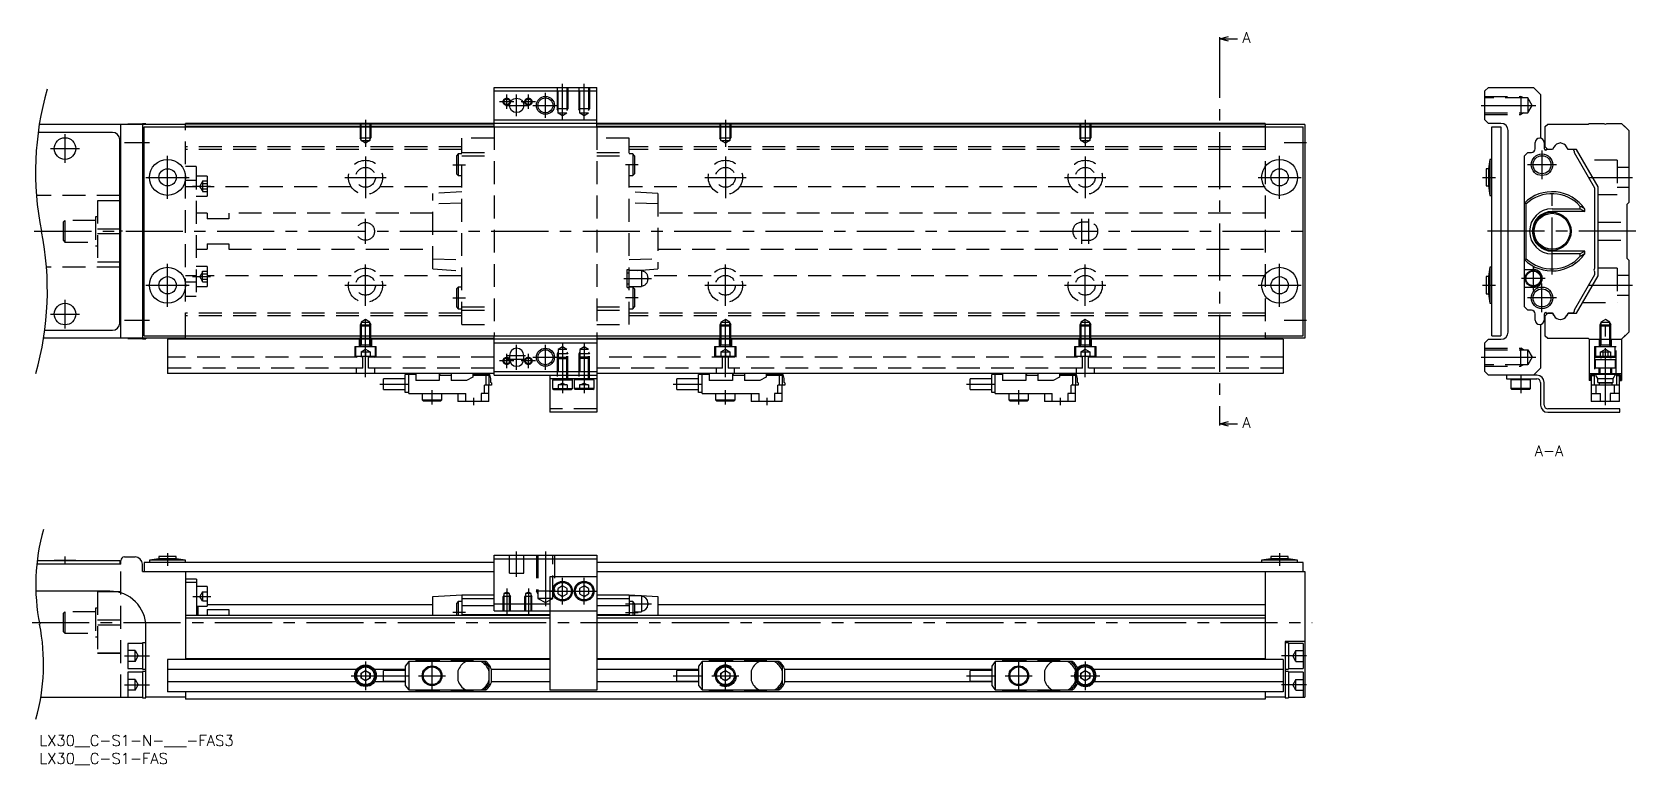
# Model space of a CAD drawing. Extents: x -2 to 444, y -8 to 195.
import ezdxf

# ---------------------------------------------------------------- set-up
doc = ezdxf.new("R2010")
doc.units = 0
doc.header["$LTSCALE"] = 0.5
doc.linetypes.add('CENTER', pattern=[50.8, 31.75, -6.35, 6.35, -6.35])
doc.linetypes.add('DASHED', pattern=[19.05, 12.7, -6.35])
for name, color, linetype in [('MSM_CENTER', 1, 'CENTER'), ('MSM_CONTINUOUS', 7, 'CONTINUOUS'), ('MSM_DASHED', 4, 'DASHED'), ('MSM_NARROW', 5, 'CONTINUOUS'), ('MSM_PART_NUMBER', 7, 'CONTINUOUS')]:
    doc.layers.add(name, color=color, linetype=linetype)
doc.styles.get("Standard").update_dxf_attribs({"font": 'txt.shx', "height": 3, "bigfont": 'bigfont.shx'})

msp = doc.modelspace()

# ---------------------------------------------------------------- linework, layer by layer
at = {"layer": 'MSM_CENTER'}
for p, q in [((327.9, 193), (327.9, 87)), ((140.64, 171.5), (140.64, 178.5)), ((145.39, 171.09), (145.39, 181)), ((151.39, 171.09), (151.39, 181)), ((131.89, 176), (127.89, 176)), ((129.64, 175), (135.64, 175)), ((129.89, 174), (129.89, 178)), ((132.64, 172), (132.64, 178)), ((137.89, 176), (133.89, 176)), ((135.89, 174), (135.89, 178)), ((137.14, 175), (144.14, 175)), ((400.64, 175), (415.83, 175)), ((90.64, 171), (90.64, 163.49)), ((190.64, 171), (190.64, 163.49)), ((290.64, 171), (290.64, 163.49)), ((7.14, 167), (7.14, 159)), ((3.14, 163), (11.14, 163)), ((23.64, 164.7), (30.64, 164.7)), ((35.64, 149), (35.64, 161)), ((90.64, 160.75), (90.64, 149.25)), ((190.64, 160.75), (190.64, 149.25)), ((290.64, 160.75), (290.64, 149.25)), ((344.64, 149), (344.64, 161)), ((345.89, 164.7), (352.14, 164.7)), ((417.54, 162.5), (417.54, 154.5)), ((114.89, 158.5), (118.39, 158.5)), ((166.39, 158.5), (162.89, 158.5)), ((421.54, 158.5), (413.54, 158.5)), ((29.64, 155), (41.64, 155)), ((42.61, 152.55), (47.61, 152.55)), ((84.89, 155), (96.39, 155)), ((184.89, 155), (196.39, 155)), ((284.89, 155), (296.39, 155)), ((338.64, 155), (350.64, 155)), ((401.04, 155), (404.64, 155)), ((420.34, 128), (420.34, 152)), ((430.61, 155), (442.64, 155)), ((90.64, 136.5), (90.64, 143.5)), ((289.64, 136.5), (289.64, 143.5)), ((291.64, 136.5), (291.64, 143.5)), ((-1.4, 140), (353.64, 140)), ((443.64, 140), (399.64, 140)), ((35.64, 119), (35.64, 131)), ((90.64, 119.25), (90.64, 130.75)), ((190.64, 119.25), (190.64, 130.75)), ((290.64, 119.25), (290.64, 130.75)), ((344.64, 119), (344.64, 131)), ((415.14, 123.65), (415.14, 130.15)), ((29.64, 125), (41.64, 125)), ((42.61, 127.44), (47.61, 127.44)), ((84.89, 125), (96.39, 125)), ((162.39, 126.9), (170.09, 126.9)), ((184.89, 125), (196.39, 125)), ((284.89, 125), (296.39, 125)), ((338.64, 125), (350.64, 125)), ((401.04, 125), (404.64, 125)), ((418.39, 126.9), (411.89, 126.9)), ((417.54, 117.5), (417.54, 125.5)), ((430.61, 125), (442.64, 125)), ((7.14, 121), (7.14, 113)), ((114.89, 121.5), (118.39, 121.5)), ((166.39, 121.5), (162.89, 121.5)), ((421.54, 121.5), (413.54, 121.5)), ((3.14, 117), (11.14, 117)), ((90.64, 99.5), (90.64, 116.51)), ((190.64, 99.5), (190.64, 116.51)), ((290.64, 99.5), (290.64, 116.51)), ((435.14, 91.7), (435.14, 116.51)), ((23.64, 115.3), (30.64, 115.3)), ((345.89, 115.3), (352.14, 115.3)), ((132.64, 101.5), (132.64, 108.5)), ((140.64, 101.5), (140.64, 108.5)), ((145.39, 108.91), (145.39, 95)), ((151.39, 108.91), (151.39, 95)), ((131.89, 104), (127.89, 104)), ((129.89, 102), (129.89, 106)), ((130.14, 105.5), (135.14, 105.5)), ((130.14, 104.5), (135.14, 104.5)), ((137.89, 104), (133.89, 104)), ((135.89, 102), (135.89, 106)), ((137.14, 105), (144.14, 105)), ((400.64, 105), (415.83, 105)), ((411.64, 100), (411.64, 95)), ((94.64, 97.55), (102.64, 97.55)), ((109.14, 91.9), (109.14, 95.9)), ((120.64, 93.7), (120.64, 91.7)), ((176.14, 97.55), (184.14, 97.55)), ((190.64, 91.9), (190.64, 95.9)), ((202.14, 93.7), (202.14, 91.7)), ((257.64, 97.55), (265.64, 97.55)), ((272.14, 91.9), (272.14, 95.9)), ((283.64, 93.7), (283.64, 91.7)), ((7.14, 49.61), (7.14, 47.49)), ((35.64, 50.6), (35.64, 47)), ((132.64, 44), (132.64, 51)), ((140.64, 51), (140.64, 35.81)), ((344.64, 50.6), (344.64, 47)), ((129.89, 40.76), (129.89, 33.5)), ((135.89, 40.76), (135.89, 33.5)), ((145.39, 36.25), (145.39, 43.75)), ((151.39, 36.25), (151.39, 43.75)), ((42.64, 38.55), (47.64, 38.55)), ((141.64, 40), (155.14, 40)), ((162.89, 36.5), (170.09, 36.5)), ((-2, 31.3), (353.64, 31.3)), ((118.39, 34.1), (114.89, 34.1)), ((162.89, 34.1), (166.39, 34.1)), ((23.64, 22), (30.64, 22)), ((90.64, 20.5), (90.64, 12.5)), ((109.14, 12.75), (109.14, 20.25)), ((184.14, 13.61), (184.14, 19.39)), ((190.64, 12.75), (190.64, 20.25)), ((265.64, 13.61), (265.64, 19.39)), ((272.14, 12.75), (272.14, 20.25)), ((290.64, 20.5), (290.64, 12.5)), ((352.14, 22), (345.14, 22)), ((23.64, 14), (30.64, 14)), ((86.64, 16.5), (102.64, 16.5)), ((105.39, 16.5), (112.89, 16.5)), ((176.14, 16.5), (184.14, 16.5)), ((186.89, 16.5), (194.39, 16.5)), ((257.64, 16.5), (265.64, 16.5)), ((268.39, 16.5), (275.89, 16.5)), ((286.64, 16.5), (294.64, 16.5)), ((352.14, 14), (345.14, 14))]:
    msp.add_line(p, q, dxfattribs=at)
at = {"layer": 'MSM_CONTINUOUS'}
for p, q in [((327.9, 193.5), (330.4, 194.17)), ((327.9, 194), (327.9, 193)), ((330.4, 192.83), (327.9, 193.5)), ((327.9, 193.5), (332.9, 193.5)), ((126.39, 169), (126.39, 180)), ((126.39, 180), (154.89, 180)), ((126.39, 179), (154.89, 179)), ((154.89, 169), (154.89, 180)), ((401.64, 179), (402.64, 180)), ((401.64, 171), (401.64, 179)), ((402.64, 180), (415.14, 180)), ((415.14, 180), (417.14, 178)), ((417.14, 178), (417.14, 165.87)), ((40.64, 169.7), (0.01, 169.7)), ((22.64, 110.3), (22.64, 169.7)), ((24.64, 169.75), (24.64, 169.7)), ((28.64, 169.75), (24.64, 169.75)), ((29.64, 169.9), (28.64, 169.9)), ((28.64, 169.9), (28.64, 110.1)), ((29.64, 169.9), (29.64, 169.7)), ((40.64, 169), (40.64, 170)), ((340.64, 170), (40.64, 170)), ((126.39, 169.8), (40.64, 169.8)), ((126.39, 171), (154.89, 171)), ((340.64, 169.8), (154.89, 169.8)), ((340.64, 170), (340.64, 169)), ((351.64, 169.7), (340.64, 169.7)), ((351.64, 169.7), (351.64, 110.3)), ((402.64, 170), (401.64, 171)), ((406.14, 170), (402.64, 170)), ((418.44, 169.1), (419.14, 169.8)), ((419.14, 169.8), (430.44, 169.8)), ((430.44, 169.8), (430.64, 170)), ((430.64, 170), (434.74, 170)), ((435.54, 170), (439.64, 170)), ((439.64, 170), (441.64, 168)), ((20.34, 167.5), (-0.32, 167.5)), ((22.34, 114.5), (22.34, 165.5)), ((29.14, 111), (29.14, 169)), ((29.14, 169), (351.14, 169)), ((126.39, 169.1), (40.64, 169.1)), ((340.64, 169.1), (154.89, 169.1)), ((351.14, 111), (351.14, 169)), ((403.64, 111), (403.64, 169)), ((403.64, 169), (406.14, 169)), ((406.14, 169), (406.14, 111)), ((408.14, 112), (408.14, 168)), ((418.44, 163.45), (418.44, 169.1)), ((441.64, 168), (441.64, 148)), ((412.64, 160.95), (413.64, 161.95)), ((412.64, 119.05), (412.64, 160.95)), ((413.64, 161.95), (414.64, 161.95)), ((415.64, 162.95), (415.64, 164.65)), ((418.14, 164.65), (418.14, 163.25)), ((419.14, 162.75), (418.44, 163.45)), ((418.94, 162.8), (419.09, 162.8)), ((420.48, 162.75), (419.14, 162.75)), ((420.86, 163.4), (420.48, 162.75)), ((420.86, 163.4), (420.91, 163.49)), ((424.79, 162.75), (424.36, 163.5)), ((427.14, 162.75), (424.79, 162.75)), ((426.47, 162.3), (426.47, 161.9)), ((426.47, 161.9), (432.14, 152.09)), ((433.14, 152.36), (427.14, 162.75)), ((22.34, 158.2), (22.64, 158.2)), ((402.04, 157.4), (402.04, 152.6)), ((402.64, 157.4), (402.04, 157.4)), ((403.04, 160), (402.64, 157.4)), ((402.64, 157.4), (402.64, 152.6)), ((403.04, 160), (403.04, 150)), ((403.64, 160), (403.04, 160)), ((402.04, 152.6), (402.64, 152.6)), ((402.64, 152.6), (403.04, 150)), ((432.14, 152.09), (432.14, 129.65)), ((433.14, 127.64), (433.14, 152.36)), ((22.64, 150), (22.34, 150)), ((22.64, 148.5), (22.34, 148.5)), ((22.64, 148.47), (22.34, 148.47)), ((403.04, 150), (403.64, 150)), ((413.14, 147.6), (412.64, 147.86)), ((413.14, 132.4), (413.14, 147.6)), ((441.64, 148), (441.14, 147.5)), ((441.14, 147.5), (441.14, 132.5)), ((420.34, 146.26), (428.18, 146.26)), ((429.44, 145.5), (420.34, 145.5)), ((428.18, 146.26), (428.18, 146.93)), ((428.18, 146.26), (429.44, 145.5)), ((429.44, 145.5), (429.44, 146.18)), ((22.34, 140.72), (22.64, 140.72)), ((22.64, 139.28), (22.34, 139.28)), ((429.44, 134.5), (420.34, 134.5)), ((428.18, 133.74), (420.34, 133.74)), ((429.44, 134.5), (428.18, 133.74)), ((428.18, 133.07), (428.18, 133.74)), ((429.44, 133.82), (429.44, 134.5)), ((22.64, 131.53), (22.34, 131.53)), ((22.64, 131.5), (22.34, 131.5)), ((22.64, 130), (22.34, 130)), ((403.04, 130), (402.64, 127.4)), ((403.04, 130), (403.04, 120)), ((403.64, 130), (403.04, 130)), ((412.64, 132.14), (413.14, 132.4)), ((412.64, 129.4), (415.14, 129.4)), ((441.14, 132.5), (441.64, 132)), ((441.64, 132), (441.64, 112)), ((402.04, 127.4), (402.04, 122.6)), ((402.64, 127.4), (402.04, 127.4)), ((402.64, 127.4), (402.64, 122.6)), ((432.14, 127.91), (426.47, 118.1)), ((427.14, 117.25), (433.14, 127.64)), ((432.14, 128.85), (432.14, 127.91)), ((22.64, 121.8), (22.34, 121.8)), ((402.04, 122.6), (402.64, 122.6)), ((402.64, 122.6), (403.04, 120)), ((415.14, 124.4), (412.64, 124.4)), ((403.04, 120), (403.64, 120)), ((413.64, 118.05), (412.64, 119.05)), ((414.64, 118.05), (413.64, 118.05)), ((415.64, 115.35), (415.64, 117.05)), ((418.14, 116.75), (418.14, 115.35)), ((418.44, 116.55), (419.14, 117.25)), ((418.44, 110.9), (418.44, 116.55)), ((419.09, 117.2), (418.94, 117.2)), ((419.14, 117.25), (419.09, 117.2)), ((420.48, 117.25), (419.14, 117.25)), ((419.14, 117.25), (420.48, 117.25)), ((420.86, 116.6), (420.48, 117.25)), ((420.48, 117.25), (420.91, 116.5)), ((424.79, 117.25), (424.36, 116.5)), ((424.42, 116.6), (424.79, 117.25)), ((426.19, 117.25), (424.79, 117.25)), ((424.79, 117.25), (427.14, 117.25)), ((426.47, 118.1), (426.47, 117.7)), ((1.52, 112.5), (20.34, 112.5)), ((417.14, 114.13), (417.14, 102)), ((441.64, 112), (439.64, 110)), ((40.64, 110.3), (1.19, 110.3)), ((24.64, 110.3), (24.64, 110.25)), ((24.64, 110.25), (28.64, 110.25)), ((28.64, 110.1), (29.64, 110.1)), ((29.14, 111), (351.14, 111)), ((29.64, 110.3), (29.64, 110.1)), ((35.64, 110), (35.64, 100.5)), ((345.64, 110), (35.64, 110)), ((40.64, 110), (40.64, 111)), ((126.39, 110.9), (40.64, 110.9)), ((126.39, 110.2), (40.64, 110.2)), ((126.39, 100), (126.39, 111)), ((126.39, 109), (154.89, 109)), ((154.89, 111), (154.89, 89.7)), ((340.64, 110.9), (154.89, 110.9)), ((340.64, 110.2), (154.89, 110.2)), ((340.64, 111), (340.64, 110)), ((351.64, 110.3), (340.64, 110.3)), ((345.64, 110), (345.64, 100.5)), ((401.64, 109), (402.64, 110)), ((401.64, 101), (401.64, 109)), ((402.64, 110), (406.14, 110)), ((403.64, 111), (406.14, 111)), ((419.14, 110.2), (418.44, 110.9)), ((430.44, 110.2), (419.14, 110.2)), ((430.64, 110), (430.44, 110.2)), ((430.64, 110), (439.64, 110)), ((430.64, 110), (430.64, 98.5)), ((439.64, 110), (439.64, 98.5)), ((130.64, 105.5), (130.64, 104.5)), ((134.64, 104.5), (134.64, 105.5)), ((432.24, 102), (432.24, 105)), ((432.24, 105), (438.04, 105)), ((432.39, 102), (432.39, 104.4)), ((432.39, 104.4), (437.89, 104.4)), ((433.03, 104.33), (432.39, 104.15)), ((433.66, 104.4), (433.03, 104.33)), ((433.76, 104.4), (433.66, 104.4)), ((434.12, 104.38), (433.76, 104.4)), ((434.46, 104.33), (434.12, 104.38)), ((435.14, 104.15), (434.46, 104.33)), ((435.78, 104.33), (435.14, 104.15)), ((435.14, 102), (435.14, 104.15)), ((436.41, 104.4), (435.78, 104.33)), ((436.51, 104.4), (436.41, 104.4)), ((436.87, 104.38), (436.51, 104.4)), ((437.21, 104.33), (436.87, 104.38)), ((437.89, 104.15), (437.21, 104.33)), ((437.89, 104.4), (437.89, 102)), ((438.04, 105), (438.04, 102)), ((126.39, 100.5), (35.64, 100.5)), ((95.64, 96.05), (95.64, 99.05)), ((101.64, 99.05), (95.64, 99.05)), ((104.64, 100.2), (101.64, 100.2)), ((101.64, 95.2), (101.64, 100.2)), ((102.64, 94.9), (102.64, 100.2)), ((104.64, 100.5), (104.64, 98.5)), ((111.14, 98.5), (104.64, 98.5)), ((111.14, 100.5), (111.14, 98.5)), ((111.39, 100.2), (111.14, 100.2)), ((111.39, 99.9), (111.39, 100.2)), ((114.44, 99.9), (111.39, 99.9)), ((114.44, 100.5), (114.44, 98.5)), ((118.68, 98.5), (114.44, 98.5)), ((120.44, 99.51), (118.68, 98.5)), ((120.44, 100.5), (120.44, 99.51)), ((125.18, 100.2), (120.44, 100.2)), ((125.01, 99.9), (120.44, 99.9)), ((124.08, 99.9), (124.08, 97.25)), ((124.93, 99.9), (124.93, 97.25)), ((125.01, 99.9), (125.01, 100.2)), ((125.49, 99.11), (125.18, 100.2)), ((125.49, 98), (125.49, 99.11)), ((126.39, 101), (154.89, 101)), ((126.39, 100), (154.89, 100)), ((141.89, 100), (141.89, 89.7)), ((154.89, 99), (141.89, 99)), ((142.94, 99), (142.64, 98.7)), ((142.64, 98.7), (142.64, 96.3)), ((142.64, 98.7), (148.14, 98.7)), ((148.14, 98.7), (147.84, 99)), ((148.14, 96.3), (148.14, 98.7)), ((148.94, 99), (148.64, 98.7)), ((154.14, 98.7), (148.64, 98.7)), ((148.64, 98.7), (148.64, 96.3)), ((154.14, 98.7), (153.84, 99)), ((154.14, 96.3), (154.14, 98.7)), ((345.64, 100.5), (154.89, 100.5)), ((177.14, 96.05), (177.14, 99.05)), ((183.14, 99.05), (177.14, 99.05)), ((186.14, 100.2), (183.14, 100.2)), ((183.14, 95.2), (183.14, 100.2)), ((184.14, 94.9), (184.14, 100.2)), ((186.14, 100.5), (186.14, 98.5)), ((192.64, 98.5), (186.14, 98.5)), ((192.64, 100.5), (192.64, 98.5)), ((192.89, 100.2), (192.64, 100.2)), ((192.89, 99.9), (192.89, 100.2)), ((195.94, 99.9), (192.89, 99.9)), ((195.94, 100.5), (195.94, 98.5)), ((200.18, 98.5), (195.94, 98.5)), ((201.94, 99.51), (200.18, 98.5)), ((201.94, 100.5), (201.94, 99.51)), ((206.68, 100.2), (201.94, 100.2)), ((206.51, 99.9), (201.94, 99.9)), ((205.58, 99.9), (205.58, 97.25)), ((206.43, 99.9), (206.43, 97.25)), ((206.51, 99.9), (206.51, 100.2)), ((206.99, 99.11), (206.68, 100.2)), ((206.99, 98), (206.99, 99.11)), ((258.64, 96.05), (258.64, 99.05)), ((264.64, 99.05), (258.64, 99.05)), ((267.64, 100.2), (264.64, 100.2)), ((264.64, 95.2), (264.64, 100.2)), ((265.64, 94.9), (265.64, 100.2)), ((267.64, 100.5), (267.64, 98.5)), ((274.14, 98.5), (267.64, 98.5)), ((274.14, 100.5), (274.14, 98.5)), ((274.39, 100.2), (274.14, 100.2)), ((274.39, 99.9), (274.39, 100.2)), ((277.44, 99.9), (274.39, 99.9)), ((277.44, 100.5), (277.44, 98.5)), ((281.68, 98.5), (277.44, 98.5)), ((283.44, 99.51), (281.68, 98.5)), ((283.44, 100.5), (283.44, 99.51)), ((288.18, 100.2), (283.44, 100.2)), ((288.01, 99.9), (283.44, 99.9)), ((287.08, 99.9), (287.08, 97.25)), ((287.93, 99.9), (287.93, 97.25)), ((288.01, 99.9), (288.01, 100.2)), ((288.49, 99.11), (288.18, 100.2)), ((288.49, 98), (288.49, 99.11)), ((402.64, 100), (401.64, 101)), ((416.14, 100), (402.64, 100)), ((407.64, 100), (407.64, 99)), ((407.64, 99), (416.14, 99)), ((409.19, 99), (408.89, 98.7)), ((414.39, 98.7), (408.89, 98.7)), ((408.89, 98.7), (408.89, 96.3)), ((414.39, 98.7), (414.09, 99)), ((414.39, 96.3), (414.39, 98.7)), ((417.14, 102), (415.14, 100)), ((430.64, 100.5), (439.64, 100.5)), ((431.04, 99.51), (430.64, 99.51)), ((431.04, 98.5), (430.64, 98.5)), ((431.04, 98.5), (431.04, 100.1)), ((431.04, 100.1), (432.14, 100.1)), ((431.19, 100.1), (431.19, 92.7)), ((431.19, 99.9), (432.14, 99.9)), ((432.03, 99.9), (432.03, 97.25)), ((438.14, 100.2), (432.14, 100.2)), ((432.14, 99.9), (432.14, 100.2)), ((438.04, 102), (432.24, 102)), ((432.6, 99.82), (432.41, 100.2)), ((433.02, 99.11), (432.6, 99.82)), ((433.02, 99.11), (437.26, 99.11)), ((433.02, 98), (433.02, 99.11)), ((433.44, 100.5), (433.44, 102)), ((433.64, 102), (433.64, 100.5)), ((436.64, 100.5), (436.64, 102)), ((436.84, 102), (436.84, 100.5)), ((437.46, 99.43), (437.26, 99.11)), ((437.26, 99.11), (437.26, 98)), ((437.87, 100.2), (437.46, 99.43)), ((438.14, 100.2), (438.14, 99.9)), ((438.14, 100.1), (439.24, 100.1)), ((438.14, 99.9), (439.09, 99.9)), ((438.24, 99.9), (438.24, 97.25)), ((439.09, 92.7), (439.09, 100.1)), ((439.24, 100.1), (439.24, 98.5)), ((439.24, 99.51), (439.64, 99.51)), ((439.24, 98.5), (439.64, 98.5)), ((95.64, 96.05), (101.64, 96.05)), ((102.64, 95.2), (101.64, 95.2)), ((102.64, 94.9), (118.48, 94.9)), ((106.39, 94.9), (106.39, 93.2)), ((111.89, 93.2), (111.89, 94.9)), ((116.34, 94.9), (116.34, 92.7)), ((118.48, 92.7), (118.48, 94.9)), ((124.94, 94.9), (122.79, 94.9)), ((122.79, 94.9), (122.79, 92.7)), ((123.7, 94.9), (123.7, 97.25)), ((125.64, 97.25), (123.7, 97.25)), ((124.94, 92.7), (124.94, 97.25)), ((125.64, 97.85), (125.49, 98)), ((125.64, 97.85), (125.64, 97.25)), ((142.64, 96.3), (142.94, 96)), ((142.64, 96.3), (148.14, 96.3)), ((142.94, 96), (147.84, 96)), ((147.84, 96), (148.14, 96.3)), ((148.64, 96.3), (148.94, 96)), ((154.14, 96.3), (148.64, 96.3)), ((153.84, 96), (148.94, 96)), ((153.84, 96), (154.14, 96.3)), ((177.14, 96.05), (183.14, 96.05)), ((184.14, 95.2), (183.14, 95.2)), ((184.14, 94.9), (199.98, 94.9)), ((187.89, 94.9), (187.89, 93.2)), ((193.39, 93.2), (193.39, 94.9)), ((197.84, 94.9), (197.84, 92.7)), ((199.98, 92.7), (199.98, 94.9)), ((206.44, 94.9), (204.29, 94.9)), ((204.29, 94.9), (204.29, 92.7)), ((205.2, 94.9), (205.2, 97.25)), ((207.14, 97.25), (205.2, 97.25)), ((206.44, 92.7), (206.44, 97.25)), ((207.14, 97.85), (206.99, 98)), ((207.14, 97.85), (207.14, 97.25)), ((258.64, 96.05), (264.64, 96.05)), ((265.64, 95.2), (264.64, 95.2)), ((265.64, 94.9), (281.48, 94.9)), ((269.39, 94.9), (269.39, 93.2)), ((274.89, 93.2), (274.89, 94.9)), ((279.34, 94.9), (279.34, 92.7)), ((281.48, 92.7), (281.48, 94.9)), ((287.94, 94.9), (285.79, 94.9)), ((285.79, 94.9), (285.79, 92.7)), ((286.7, 94.9), (286.7, 97.25)), ((288.64, 97.25), (286.7, 97.25)), ((287.94, 92.7), (287.94, 97.25)), ((288.64, 97.85), (288.49, 98)), ((288.64, 97.85), (288.64, 97.25)), ((414.39, 96.3), (408.89, 96.3)), ((408.89, 96.3), (409.19, 96)), ((414.09, 96), (409.19, 96)), ((414.09, 96), (414.39, 96.3)), ((417.14, 98), (417.14, 91.7)), ((418.14, 91.7), (418.14, 98)), ((439.09, 97.25), (431.19, 97.25)), ((431.19, 94.9), (433.81, 94.9)), ((432.59, 94.9), (432.59, 97.25)), ((433.02, 98), (437.26, 98)), ((433.38, 97.85), (433.02, 98)), ((433.38, 97.85), (436.9, 97.85)), ((433.38, 97.85), (433.38, 97.25)), ((433.81, 92.7), (433.81, 94.9)), ((439.09, 94.9), (436.46, 94.9)), ((436.46, 94.9), (436.46, 92.7)), ((437.26, 98), (436.9, 97.85)), ((436.9, 97.85), (436.9, 97.25)), ((437.69, 94.9), (437.69, 97.25)), ((106.39, 93.2), (111.89, 93.2)), ((106.39, 93.2), (106.69, 92.9)), ((106.69, 92.9), (111.59, 92.9)), ((111.59, 92.9), (111.89, 93.2)), ((124.94, 92.7), (116.34, 92.7)), ((154.89, 89.7), (141.89, 89.7)), ((187.89, 93.2), (193.39, 93.2)), ((187.89, 93.2), (188.19, 92.9)), ((188.19, 92.9), (193.09, 92.9)), ((193.09, 92.9), (193.39, 93.2)), ((206.44, 92.7), (197.84, 92.7)), ((269.39, 93.2), (274.89, 93.2)), ((269.39, 93.2), (269.69, 92.9)), ((269.69, 92.9), (274.59, 92.9)), ((274.59, 92.9), (274.89, 93.2)), ((287.94, 92.7), (279.34, 92.7)), ((439.14, 90.7), (419.14, 90.7)), ((419.14, 89.7), (439.14, 89.7)), ((439.09, 92.7), (431.19, 92.7)), ((439.14, 89.7), (439.14, 90.7)), ((327.9, 86.5), (330.4, 87.17)), ((327.9, 87), (327.9, 86)), ((330.4, 85.83), (327.9, 86.5)), ((327.9, 86.5), (332.9, 86.5)), ((23.64, 49.5), (26.64, 49.5)), ((33.24, 49.6), (33.24, 49)), ((38.04, 49.6), (33.24, 49.6)), ((38.04, 49), (38.04, 49.6)), ((126.39, 50), (154.89, 50)), ((126.39, 34.5), (126.39, 50)), ((154.89, 50), (154.89, 12.5)), ((342.24, 49.6), (342.24, 49)), ((347.04, 49.6), (342.24, 49.6)), ((347.04, 49), (347.04, 49.6)), ((22.64, 47.5), (-0.7, 47.5)), ((-0.59, 48.5), (22.34, 48.5)), ((4.14, 48.6), (10.14, 48.6)), ((4.14, 48.6), (4.14, 48.5)), ((10.14, 48.5), (10.14, 48.6)), ((22.34, 48.5), (22.34, 47.5)), ((22.64, 47.5), (22.64, 48.5)), ((28.64, 45.5), (28.64, 47.5)), ((28.64, 45.5), (126.39, 45.5)), ((29.14, 48), (29.14, 45.5)), ((126.39, 48), (29.14, 48)), ((33.24, 49), (30.64, 48.6)), ((30.64, 48.6), (30.64, 48)), ((40.64, 48.6), (30.64, 48.6)), ((38.04, 49), (33.24, 49)), ((40.64, 48.6), (38.04, 49)), ((40.64, 48), (40.64, 48.6)), ((40.64, 45.5), (40.64, 21)), ((126.39, 49), (154.89, 49)), ((351.14, 48), (154.89, 48)), ((154.89, 45.5), (351.64, 45.5)), ((342.24, 49), (339.64, 48.6)), ((339.64, 48.6), (339.64, 48)), ((349.64, 48.6), (339.64, 48.6)), ((340.64, 45.5), (340.64, 21)), ((347.04, 49), (342.24, 49)), ((349.64, 48.6), (347.04, 49)), ((349.64, 48), (349.64, 48.6)), ((351.14, 45.5), (351.14, 48)), ((351.64, 45.5), (351.64, 10.5)), ((43.64, 43.3), (40.64, 43.3)), ((43.64, 42.45), (40.64, 42.45)), ((43.64, 43.3), (43.64, 33.2)), ((46.64, 41.3), (43.64, 41.3)), ((46.64, 41.3), (46.64, 35.8)), ((154.89, 44), (141.89, 44)), ((141.89, 44), (141.89, 12.5)), ((145.39, 41.44), (144.14, 40.72)), ((144.14, 39.28), (144.14, 40.72)), ((146.64, 40.72), (145.39, 41.44)), ((146.64, 39.28), (146.64, 40.72)), ((151.39, 41.44), (150.14, 40.72)), ((150.14, 40.72), (150.14, 39.28)), ((152.64, 40.72), (151.39, 41.44)), ((152.64, 40.72), (152.64, 39.28)), ((19.64, 40), (-0.97, 40)), ((43.64, 35.8), (46.64, 35.8)), ((44.14, 33.2), (44.14, 35.8)), ((46.64, 36.3), (109.39, 36.3)), ((109.39, 38.5), (117.39, 39)), ((109.39, 33.2), (109.39, 38.5)), ((116.39, 37.1), (115.89, 36.6)), ((115.89, 36.6), (115.89, 33.2)), ((117.39, 37.1), (116.39, 37.1)), ((116.39, 37.1), (116.39, 33.2)), ((117.39, 39), (126.39, 39)), ((117.39, 39), (117.39, 33.2)), ((117.39, 38), (126.39, 38)), ((117.39, 36), (126.39, 36)), ((126.39, 36.5), (141.89, 36.5)), ((144.14, 39.28), (145.39, 38.56)), ((145.39, 38.56), (146.64, 39.28)), ((150.14, 39.28), (151.39, 38.56)), ((151.39, 38.56), (152.64, 39.28)), ((154.89, 39), (163.89, 39)), ((154.89, 38), (163.89, 38)), ((154.89, 36), (163.89, 36)), ((163.89, 39), (171.89, 38.5)), ((163.89, 39), (163.89, 33.2)), ((167.34, 38.75), (163.89, 38.75)), ((164.89, 37.1), (163.89, 37.1)), ((165.39, 36.6), (164.89, 37.1)), ((164.89, 37.1), (164.89, 33.2)), ((165.39, 36.6), (165.39, 33.2)), ((167.34, 38.75), (167.34, 34.25)), ((169.09, 36.8), (169.09, 36.2)), ((171.89, 38.5), (171.89, 33.2)), ((171.89, 36.3), (340.64, 36.3)), ((141.89, 33.2), (40.64, 33.2)), ((141.89, 32.5), (40.64, 32.5)), ((46.64, 34.87), (52.64, 34.87)), ((46.64, 34.87), (46.64, 33.2)), ((52.64, 34.87), (52.64, 33.2)), ((117.39, 33.5), (141.89, 33.5)), ((126.39, 34.5), (154.89, 34.5)), ((154.89, 33.5), (163.89, 33.5)), ((340.64, 33.2), (154.89, 33.2)), ((340.64, 32.5), (154.89, 32.5)), ((165.39, 34.25), (167.34, 34.25)), ((29.64, 10.35), (29.64, 30)), ((28.64, 25.5), (24.64, 25.5)), ((24.64, 25.5), (24.64, 18.5)), ((29.64, 25.65), (28.64, 25.65)), ((28.64, 25.65), (28.64, 18.35)), ((351.64, 26), (346.14, 26)), ((346.14, 26), (346.14, 10.35)), ((347.14, 25.65), (346.14, 25.65)), ((347.14, 25.65), (347.14, 18.35)), ((351.14, 25.5), (347.14, 25.5)), ((351.14, 25.5), (351.14, 18.5)), ((24.64, 18.5), (28.64, 18.5)), ((28.64, 18.35), (29.64, 18.35)), ((35.64, 21), (35.64, 12)), ((141.89, 21), (35.64, 21)), ((88.17, 18.2), (35.64, 18.2)), ((141.89, 21.2), (40.64, 21.2)), ((89.39, 17.22), (90.64, 17.94)), ((90.64, 17.94), (91.89, 17.22)), ((101.64, 18.2), (93.11, 18.2)), ((95.64, 15), (95.64, 18)), ((101.64, 18), (95.64, 18)), ((102.64, 20.45), (101.64, 19.19)), ((101.64, 19.19), (101.64, 13.8)), ((124.08, 20.45), (102.64, 20.45)), ((102.64, 20.45), (102.64, 12.55)), ((104.64, 21), (104.64, 20.45)), ((111.14, 20.6), (104.64, 20.6)), ((111.14, 21), (111.14, 20.45)), ((114.44, 21), (114.44, 20.45)), ((120.44, 20.6), (114.44, 20.6)), ((116.34, 17.83), (116.34, 15.17)), ((118.68, 20.6), (118.68, 21)), ((120.44, 21), (120.44, 20.45)), ((124.94, 19.05), (123.7, 20.45)), ((124.94, 19.05), (124.94, 13.95)), ((125.64, 14.74), (125.64, 18.26)), ((141.89, 18.2), (125.64, 18.2)), ((340.64, 21.2), (154.89, 21.2)), ((345.64, 21), (154.89, 21)), ((183.14, 18.2), (154.89, 18.2)), ((177.14, 15), (177.14, 18)), ((183.14, 18), (177.14, 18)), ((184.14, 20.45), (183.14, 19.19)), ((183.14, 19.19), (183.14, 13.8)), ((205.58, 20.45), (184.14, 20.45)), ((184.14, 20.45), (184.14, 12.55)), ((186.14, 21), (186.14, 20.45)), ((192.64, 20.6), (186.14, 20.6)), ((192.64, 21), (192.64, 20.45)), ((195.94, 21), (195.94, 20.45)), ((201.94, 20.6), (195.94, 20.6)), ((197.84, 17.83), (197.84, 15.17)), ((200.18, 20.6), (200.18, 21)), ((201.94, 21), (201.94, 20.45)), ((206.44, 19.05), (205.2, 20.45)), ((206.44, 19.05), (206.44, 13.95)), ((207.14, 14.74), (207.14, 18.26)), ((264.64, 18.2), (207.14, 18.2)), ((258.64, 15), (258.64, 18)), ((264.64, 18), (258.64, 18)), ((265.64, 20.45), (264.64, 19.19)), ((264.64, 19.19), (264.64, 13.8)), ((287.08, 20.45), (265.64, 20.45)), ((265.64, 20.45), (265.64, 12.55)), ((267.64, 21), (267.64, 20.45)), ((274.14, 20.6), (267.64, 20.6)), ((274.14, 21), (274.14, 20.45)), ((277.44, 21), (277.44, 20.45)), ((283.44, 20.6), (277.44, 20.6)), ((279.34, 17.83), (279.34, 15.17)), ((281.68, 20.6), (281.68, 21)), ((283.44, 21), (283.44, 20.45)), ((287.94, 19.05), (286.7, 20.45)), ((287.94, 19.05), (287.94, 13.95)), ((288.64, 14.74), (288.64, 18.26)), ((289.39, 17.22), (290.64, 17.94)), ((290.64, 17.94), (291.89, 17.22)), ((345.64, 18.2), (293.11, 18.2)), ((345.64, 21), (345.64, 12)), ((346.14, 18.35), (347.14, 18.35)), ((347.14, 18.5), (351.14, 18.5)), ((28.64, 17.5), (24.64, 17.5)), ((24.64, 17.5), (24.64, 10.5)), ((29.64, 17.65), (28.64, 17.65)), ((28.64, 17.65), (28.64, 10.35)), ((88.17, 14.8), (35.64, 14.8)), ((89.39, 15.78), (89.39, 17.22)), ((90.64, 15.06), (89.39, 15.78)), ((91.89, 15.78), (90.64, 15.06)), ((91.89, 17.22), (91.89, 15.78)), ((101.64, 14.8), (93.11, 14.8)), ((95.64, 15), (101.64, 15)), ((101.64, 13.8), (102.64, 12.55)), ((123.7, 12.55), (124.94, 13.95)), ((141.89, 14.8), (125.64, 14.8)), ((183.14, 14.8), (154.89, 14.8)), ((177.14, 15), (183.14, 15)), ((183.14, 13.8), (184.14, 12.55)), ((205.2, 12.55), (206.44, 13.95)), ((264.64, 14.8), (207.14, 14.8)), ((258.64, 15), (264.64, 15)), ((264.64, 13.8), (265.64, 12.55)), ((286.7, 12.55), (287.94, 13.95)), ((289.39, 15.78), (289.39, 17.22)), ((290.64, 15.06), (289.39, 15.78)), ((291.89, 15.78), (290.64, 15.06)), ((291.89, 17.22), (291.89, 15.78)), ((345.64, 14.8), (293.11, 14.8)), ((347.14, 17.65), (346.14, 17.65)), ((347.14, 17.65), (347.14, 10.35)), ((351.14, 17.5), (347.14, 17.5)), ((351.14, 17.5), (351.14, 10.5)), ((0.42, 10.5), (28.64, 10.5)), ((28.64, 10.35), (29.64, 10.35)), ((40.64, 10.5), (29.64, 10.5)), ((345.64, 12), (35.64, 12)), ((40.64, 12), (40.64, 10)), ((340.64, 10), (40.64, 10)), ((102.64, 12.55), (124.08, 12.55)), ((104.64, 12.55), (104.64, 12)), ((111.14, 12.4), (104.64, 12.4)), ((111.14, 12.55), (111.14, 12)), ((114.44, 12.55), (114.44, 12)), ((120.44, 12.4), (114.44, 12.4)), ((118.68, 12.4), (118.68, 12)), ((120.44, 12.55), (120.44, 12)), ((154.89, 12.5), (141.89, 12.5)), ((184.14, 12.55), (205.58, 12.55)), ((186.14, 12.55), (186.14, 12)), ((192.64, 12.4), (186.14, 12.4)), ((192.64, 12.55), (192.64, 12)), ((195.94, 12.55), (195.94, 12)), ((201.94, 12.4), (195.94, 12.4)), ((200.18, 12.4), (200.18, 12)), ((201.94, 12.55), (201.94, 12)), ((265.64, 12.55), (287.08, 12.55)), ((267.64, 12.55), (267.64, 12)), ((274.14, 12.4), (267.64, 12.4)), ((274.14, 12.55), (274.14, 12)), ((277.44, 12.55), (277.44, 12)), ((283.44, 12.4), (277.44, 12.4)), ((281.68, 12.4), (281.68, 12)), ((283.44, 12.55), (283.44, 12)), ((340.64, 12), (340.64, 10)), ((346.14, 10.5), (340.64, 10.5)), ((346.14, 10.35), (347.14, 10.35)), ((347.14, 10.5), (351.64, 10.5))]:
    msp.add_line(p, q, dxfattribs=at)
for centre, radius in [((132.64, 175), 2), ((140.64, 175), 2.07), ((7.14, 163), 3), ((417.54, 158.5), 3), ((417.54, 158.5), 2.5), ((35.64, 155), 5), ((35.64, 155), 2.4), ((344.64, 155), 5), ((344.64, 155), 2.4), ((420.34, 140), 5.3), ((420.34, 140), 5), ((35.64, 125), 5), ((344.64, 125), 5), ((35.64, 125), 2.4), ((344.64, 125), 2.4), ((415.14, 126.9), 2.25), ((415.14, 126.9), 2.05), ((417.54, 121.5), 3), ((417.54, 121.5), 2.5), ((7.14, 117), 3), ((140.64, 105), 2.07), ((145.39, 40), 2.75), ((145.39, 40), 2.45), ((151.39, 40), 2.75), ((151.39, 40), 2.45), ((90.64, 16.5), 3), ((90.64, 16.5), 2.75), ((90.64, 16.5), 2.45), ((109.14, 16.5), 2.75), ((109.14, 16.5), 2.45), ((190.64, 16.5), 2.75), ((190.64, 16.5), 2.45), ((272.14, 16.5), 2.75), ((272.14, 16.5), 2.45), ((90.64, 16.5), 1.25), ((290.64, 16.5), 1.25)]:
    msp.add_circle(centre, radius, dxfattribs=at)
for centre, radius, start, end in [((406.14, 168), 2, 0, 90), ((435.14, 170.3), 0.5, 216.8699, 323.1301), ((20.34, 165.5), 2, 0, 90), ((416.89, 164.65), 1.25, 0, 180), ((439.14, 167.7), 2, 36.8699, 53.1301), ((414.64, 162.95), 1, 270, 0), ((419.14, 163.25), 1, 180, 228.766), ((418.94, 162.3), 0.5, 90, 156.6746), ((422.79, 162.35), 2.2, 93.981, 151.4552), ((422.48, 162.35), 2.2, 31.4553, 86.019), ((425.97, 162.3), 0.5, 0, 64.1581), ((420.34, 140), 11, 34.1804, 134.427), ((420.34, 140), 10.47, 41.4448, 133.4287), ((420.34, 140), 6.26, 90, 270), ((420.34, 140), 5.5, 90, 270), ((424.29, 139), 8.84, 54.3755, 63.8517), ((420.34, 140), 11, 225.573, 325.8196), ((424.29, 141), 8.83, 296.1475, 305.6253), ((420.34, 140), 10.47, 226.5713, 318.5552), ((415.14, 126.9), 2.5, 270, 90), ((432.44, 129.25), 0.5, 126.8699, 233.1301), ((414.64, 117.05), 1, 0, 90), ((419.14, 116.75), 1, 131.234, 180), ((418.94, 117.7), 0.5, 203.3254, 270), ((422.79, 117.65), 2.2, 211.3887, 224.5331), ((422.79, 117.65), 2.2, 211.4553, 266.019), ((422.48, 117.65), 2.2, 273.981, 331.4552), ((422.48, 117.65), 2.2, 273.981, 328.5447), ((425.97, 117.7), 0.5, 295.8419, 0), ((20.34, 114.5), 2, 270, 0), ((406.14, 112), 2, 270, 0), ((416.89, 115.35), 1.25, 180, 0), ((132.64, 105.5), 2, 0, 180), ((439.14, 112.3), 2, 306.8699, 323.1301), ((132.64, 104.5), 2, 180, 0), ((416.14, 98), 2, 0, 90), ((416.14, 98), 1, 0, 90), ((419.14, 91.7), 2, 180, 270), ((419.14, 91.7), 1, 180, 270), ((23.64, 48.5), 1, 90, 180), ((26.64, 47.5), 2, 0, 90), ((19.64, 30), 10, 0, 90), ((167.34, 36.8), 1.75, 0, 90), ((167.34, 36.2), 1.75, 270, 0), ((120.64, 16.5), 4.5, 118.6246, 162.8538), ((120.64, 16.5), 4.5, 17.1462, 61.3754), ((121.01, 16.5), 5, 38.3525, 52.1855), ((120.64, 16.5), 5.3, 19.37, 35.8295), ((202.14, 16.5), 4.5, 118.6246, 162.8538), ((202.14, 16.5), 4.5, 17.1462, 61.3754), ((202.51, 16.5), 5, 38.3525, 52.1855), ((202.14, 16.5), 5.3, 19.37, 35.8295), ((283.64, 16.5), 4.5, 118.6246, 162.8538), ((283.64, 16.5), 4.5, 17.1462, 61.3754), ((284.01, 16.5), 5, 38.3525, 52.1855), ((283.64, 16.5), 5.3, 19.37, 35.8295), ((290.64, 16.5), 3, 224.5905, 135.4095), ((290.64, 16.5), 2.75, 222.3073, 137.6927), ((290.64, 16.5), 2.45, 215.2813, 144.7187), ((120.64, 16.5), 4.5, 197.1462, 241.3754), ((120.64, 16.5), 4.5, 298.6246, 342.8538), ((121.01, 16.5), 5, 307.8145, 321.6475), ((120.64, 16.5), 5.3, 324.1705, 340.63), ((202.14, 16.5), 4.5, 197.1462, 241.3754), ((202.14, 16.5), 4.5, 298.6246, 342.8538), ((202.51, 16.5), 5, 307.8145, 321.6475), ((202.14, 16.5), 5.3, 324.1705, 340.63), ((283.64, 16.5), 4.5, 197.1462, 241.3754), ((283.64, 16.5), 4.5, 298.6246, 342.8538), ((284.01, 16.5), 5, 307.8145, 321.6475), ((283.64, 16.5), 5.3, 324.1705, 340.63)]:
    msp.add_arc(centre, radius, start, end, dxfattribs=at)
at = {"layer": 'MSM_DASHED'}
for p, q in [((143.89, 180), (143.89, 174)), ((144.16, 172.8), (144.16, 180)), ((146.62, 180), (146.62, 172.8)), ((146.89, 180), (146.89, 174)), ((149.89, 180), (149.89, 174)), ((150.16, 172.8), (150.16, 180)), ((152.62, 180), (152.62, 172.8)), ((152.89, 180), (152.89, 174)), ((146.89, 174), (143.89, 174)), ((144.16, 173.53), (143.89, 174)), ((146.62, 173.53), (146.89, 174)), ((152.89, 174), (149.89, 174)), ((150.16, 173.53), (149.89, 174)), ((152.62, 173.53), (152.89, 174)), ((401.64, 177.5), (411.64, 177.5)), ((413.64, 177.07), (401.64, 177.07)), ((411.64, 177.5), (411.64, 172.5)), ((412.39, 177.07), (411.64, 177.5)), ((414.83, 175), (413.64, 177.07)), ((413.64, 177.07), (413.64, 172.93)), ((413.64, 172.93), (414.83, 175)), ((89.14, 170), (89.14, 166)), ((89.41, 165.2), (89.41, 170)), ((91.87, 170), (91.87, 165.2)), ((92.14, 170), (92.14, 166)), ((146.62, 172.8), (144.16, 172.8)), ((145.39, 172.09), (144.16, 172.8)), ((146.62, 172.8), (145.39, 172.09)), ((152.62, 172.8), (150.16, 172.8)), ((151.39, 172.09), (150.16, 172.8)), ((152.62, 172.8), (151.39, 172.09)), ((189.14, 170), (189.14, 166)), ((189.41, 165.2), (189.41, 170)), ((191.87, 170), (191.87, 165.2)), ((192.14, 170), (192.14, 166)), ((289.14, 170), (289.14, 166)), ((289.41, 165.2), (289.41, 170)), ((291.87, 170), (291.87, 165.2)), ((292.14, 170), (292.14, 166)), ((401.64, 172.93), (413.64, 172.93)), ((401.64, 172.5), (411.64, 172.5)), ((412.39, 172.93), (411.64, 172.5)), ((40.64, 111), (40.64, 169)), ((89.41, 165.53), (89.14, 166)), ((89.14, 166), (92.14, 166)), ((89.41, 165.2), (91.87, 165.2)), ((90.64, 164.49), (89.41, 165.2)), ((91.87, 165.2), (90.64, 164.49)), ((91.87, 165.53), (92.14, 166)), ((126.39, 165.9), (117.39, 165.9)), ((117.39, 114.1), (117.39, 165.9)), ((126.39, 169), (126.39, 111)), ((154.89, 169), (154.89, 111)), ((163.89, 165.9), (154.89, 165.9)), ((163.89, 114.1), (163.89, 165.9)), ((189.41, 165.53), (189.14, 166)), ((189.14, 166), (192.14, 166)), ((189.41, 165.2), (191.87, 165.2)), ((190.64, 164.49), (189.41, 165.2)), ((191.87, 165.2), (190.64, 164.49)), ((191.87, 165.53), (192.14, 166)), ((289.41, 165.53), (289.14, 166)), ((289.14, 166), (292.14, 166)), ((289.41, 165.2), (291.87, 165.2)), ((290.64, 164.49), (289.41, 165.2)), ((291.87, 165.2), (290.64, 164.49)), ((291.87, 165.53), (292.14, 166)), ((340.64, 169), (340.64, 111)), ((117.39, 163.45), (40.64, 163.45)), ((117.39, 162.75), (40.64, 162.75)), ((116.39, 161.5), (115.89, 161)), ((115.89, 161), (115.89, 156)), ((116.39, 161.5), (116.39, 155.5)), ((117.39, 161.5), (116.39, 161.5)), ((117.39, 161.95), (126.39, 161.95)), ((117.39, 160.95), (126.39, 160.95)), ((154.89, 161.95), (163.89, 161.95)), ((154.89, 160.95), (163.89, 160.95)), ((340.64, 163.45), (163.89, 163.45)), ((340.64, 162.75), (163.89, 162.75)), ((164.89, 161.5), (163.89, 161.5)), ((164.89, 161.5), (164.89, 155.5)), ((165.39, 161), (164.89, 161.5)), ((165.39, 161), (165.39, 156)), ((43.61, 158), (40.61, 158)), ((43.61, 158), (43.61, 122)), ((115.89, 156), (116.39, 155.5)), ((164.89, 155.5), (165.39, 156)), ((438.44, 159.75), (428.87, 159.75)), ((438.44, 159.75), (438.44, 150.25)), ((441.64, 157.75), (438.44, 157.75)), ((43.61, 154.13), (40.61, 154.13)), ((43.61, 152.38), (40.61, 152.38)), ((46.61, 155.3), (43.61, 155.3)), ((45.31, 153.8), (44.59, 152.55)), ((45.31, 151.3), (44.59, 152.55)), ((45.31, 154), (46.61, 154)), ((45.31, 154), (45.31, 151.11)), ((45.31, 153.28), (46.61, 153.28)), ((45.31, 151.83), (46.61, 151.83)), ((46.61, 155.3), (46.61, 149.8)), ((86.69, 152.36), (46.64, 152.36)), ((117.39, 152.36), (94.58, 152.36)), ((116.39, 155.5), (117.39, 155.5)), ((163.89, 155.5), (164.89, 155.5)), ((186.69, 152.36), (163.89, 152.36)), ((286.69, 152.36), (194.58, 152.36)), ((340.64, 152.36), (294.58, 152.36)), ((438.44, 152.25), (441.64, 152.25)), ((22.34, 150), (-0.79, 150)), ((16.14, 148.5), (16.14, 131.5)), ((22.34, 148.5), (16.14, 148.5)), ((22.34, 148.47), (16.14, 148.47)), ((43.61, 149.8), (46.61, 149.8)), ((45.31, 151.11), (46.61, 151.11)), ((117.39, 151), (109.39, 150.47)), ((109.39, 129.53), (109.39, 150.47)), ((117.39, 147.86), (109.39, 147.6)), ((171.89, 150.47), (163.89, 151)), ((171.89, 147.6), (163.89, 147.86)), ((171.89, 150.47), (171.89, 129.53)), ((433.14, 150.25), (438.44, 150.25)), ((7.14, 143), (6.64, 142.5)), ((7.14, 143), (7.14, 137)), ((15.64, 143), (7.14, 143)), ((15.64, 144), (15.64, 136)), ((16.14, 144), (15.64, 144)), ((46.64, 145), (43.64, 145)), ((46.64, 145), (46.64, 143.5)), ((52.64, 143.5), (46.64, 143.5)), ((52.64, 145), (52.64, 143.5)), ((109.39, 145), (52.64, 145)), ((340.64, 145), (171.89, 145)), ((6.64, 142.5), (6.64, 137.5)), ((16.14, 140.72), (22.34, 140.72)), ((22.34, 139.28), (16.14, 139.28)), ((23.14, 140), (22.64, 140)), ((291.64, 142.5), (289.64, 142.5)), ((433.14, 142.5), (441.14, 142.5)), ((6.64, 137.5), (7.14, 137)), ((7.14, 137), (15.64, 137)), ((15.64, 136), (16.14, 136)), ((43.64, 135), (46.64, 135)), ((46.64, 136.5), (52.64, 136.5)), ((46.64, 136.5), (46.64, 135)), ((52.64, 136.5), (52.64, 135)), ((52.64, 135), (109.39, 135)), ((171.89, 135), (340.64, 135)), ((289.64, 137.5), (291.64, 137.5)), ((433.14, 137.5), (441.14, 137.5)), ((22.34, 130), (1.99, 130)), ((16.14, 131.53), (22.34, 131.53)), ((16.14, 131.5), (22.34, 131.5)), ((46.61, 130.19), (43.61, 130.19)), ((46.61, 130.19), (46.61, 124.69)), ((109.39, 132.4), (117.39, 132.14)), ((109.39, 129.53), (117.39, 129)), ((163.39, 129.4), (163.89, 129.4)), ((163.39, 124.4), (163.39, 129.4)), ((163.89, 132.14), (171.89, 132.4)), ((166.15, 129.15), (171.89, 129.53)), ((438.44, 129.75), (433.14, 129.75)), ((438.44, 129.75), (438.44, 120.25)), ((43.61, 127.62), (40.61, 127.62)), ((43.61, 125.87), (40.61, 125.87)), ((45.31, 128.69), (44.59, 127.44)), ((45.31, 126.19), (44.59, 127.44)), ((45.31, 128.89), (46.61, 128.89)), ((45.31, 126), (45.31, 128.89)), ((45.31, 128.17), (46.61, 128.17)), ((45.31, 126.72), (46.61, 126.72)), ((45.31, 126), (46.61, 126)), ((86.69, 127.64), (46.64, 127.64)), ((117.39, 127.64), (94.58, 127.64)), ((163.89, 128.4), (163.39, 128.4)), ((163.39, 125.4), (163.89, 125.4)), ((167.34, 129.15), (163.89, 129.15)), ((167.34, 129.15), (167.34, 124.65)), ((186.69, 127.64), (169.03, 127.64)), ((169.09, 127.2), (169.09, 126.6)), ((286.69, 127.64), (194.58, 127.64)), ((340.64, 127.64), (294.58, 127.64)), ((441.64, 127.75), (438.44, 127.75)), ((40.61, 122), (43.61, 122)), ((43.61, 124.69), (46.61, 124.69)), ((116.39, 124.5), (115.89, 124)), ((115.89, 124), (115.89, 119)), ((116.39, 124.5), (116.39, 118.5)), ((117.39, 124.5), (116.39, 124.5)), ((163.39, 124.4), (163.89, 124.4)), ((163.89, 124.65), (167.34, 124.65)), ((164.89, 124.5), (163.89, 124.5)), ((165.39, 124), (164.89, 124.5)), ((164.89, 124.5), (164.89, 118.5)), ((165.39, 124), (165.39, 119)), ((438.44, 122.25), (441.64, 122.25)), ((117.39, 117.25), (40.64, 117.25)), ((117.39, 116.55), (40.64, 116.55)), ((115.89, 119), (116.39, 118.5)), ((116.39, 118.5), (117.39, 118.5)), ((117.39, 119.05), (126.39, 119.05)), ((117.39, 118.05), (126.39, 118.05)), ((154.89, 119.05), (163.89, 119.05)), ((154.89, 118.05), (163.89, 118.05)), ((163.89, 118.5), (164.89, 118.5)), ((340.64, 117.25), (163.89, 117.25)), ((340.64, 116.55), (163.89, 116.55)), ((164.89, 118.5), (165.39, 119)), ((428.87, 120.25), (438.44, 120.25)), ((89.41, 114.47), (89.14, 114)), ((89.14, 114), (89.14, 108)), ((89.14, 114), (92.14, 114)), ((89.41, 113.96), (89.14, 113.69)), ((89.14, 113.69), (92.14, 113.69)), ((90.64, 115.51), (89.41, 114.8)), ((89.41, 114.8), (91.87, 114.8)), ((89.41, 114.8), (89.41, 108.47)), ((89.41, 113.96), (91.87, 113.96)), ((91.87, 114.8), (90.64, 115.51)), ((91.87, 108.47), (91.87, 114.8)), ((91.87, 114.47), (92.14, 114)), ((92.14, 113.69), (91.87, 113.96)), ((92.14, 108), (92.14, 114)), ((117.39, 114.1), (126.39, 114.1)), ((154.89, 114.1), (163.89, 114.1)), ((189.41, 114.47), (189.14, 114)), ((189.14, 114), (189.14, 108)), ((189.14, 114), (192.14, 114)), ((189.41, 113.96), (189.14, 113.69)), ((189.14, 113.69), (192.14, 113.69)), ((190.64, 115.51), (189.41, 114.8)), ((189.41, 114.8), (191.87, 114.8)), ((189.41, 114.8), (189.41, 108.47)), ((189.41, 113.96), (191.87, 113.96)), ((191.87, 114.8), (190.64, 115.51)), ((191.87, 108.47), (191.87, 114.8)), ((191.87, 114.47), (192.14, 114)), ((192.14, 113.69), (191.87, 113.96)), ((192.14, 108), (192.14, 114)), ((289.41, 114.47), (289.14, 114)), ((289.14, 114), (289.14, 108)), ((289.14, 114), (292.14, 114)), ((289.41, 113.96), (289.14, 113.69)), ((289.14, 113.69), (292.14, 113.69)), ((290.64, 115.51), (289.41, 114.8)), ((289.41, 114.8), (291.87, 114.8)), ((289.41, 114.8), (289.41, 108.47)), ((289.41, 113.96), (291.87, 113.96)), ((291.87, 114.8), (290.64, 115.51)), ((291.87, 108.47), (291.87, 114.8)), ((291.87, 114.47), (292.14, 114)), ((292.14, 113.69), (291.87, 113.96)), ((292.14, 108), (292.14, 114)), ((433.91, 114.47), (433.64, 114)), ((433.64, 114), (433.64, 108)), ((433.64, 114), (436.64, 114)), ((433.91, 113.96), (433.64, 113.69)), ((433.64, 113.69), (436.64, 113.69)), ((435.14, 115.51), (433.91, 114.8)), ((433.91, 114.8), (436.37, 114.8)), ((433.91, 114.8), (433.91, 108.47)), ((433.91, 113.96), (436.37, 113.96)), ((436.37, 114.8), (435.14, 115.51)), ((436.37, 108.47), (436.37, 114.8)), ((436.37, 114.47), (436.64, 114)), ((436.64, 113.69), (436.37, 113.96)), ((436.64, 108), (436.64, 114)), ((87.64, 108), (93.64, 108)), ((87.64, 108), (87.64, 105)), ((87.89, 108), (87.89, 105.3)), ((88.89, 110), (88.89, 108)), ((89.14, 108.47), (92.14, 108.47)), ((89.14, 108), (89.41, 108.47)), ((89.39, 106.5), (90.64, 107.22)), ((90.64, 107.22), (91.89, 106.5)), ((92.14, 108), (91.87, 108.47)), ((92.39, 108), (92.39, 110)), ((93.39, 105.3), (93.39, 108)), ((93.64, 105), (93.64, 108)), ((145.39, 107.91), (144.16, 107.2)), ((146.62, 107.2), (144.16, 107.2)), ((144.16, 107.2), (144.16, 99)), ((146.62, 107.2), (145.39, 107.91)), ((146.62, 99), (146.62, 107.2)), ((151.39, 107.91), (150.16, 107.2)), ((152.62, 107.2), (150.16, 107.2)), ((150.16, 107.2), (150.16, 99)), ((152.62, 107.2), (151.39, 107.91)), ((152.62, 99), (152.62, 107.2)), ((187.64, 108), (193.64, 108)), ((187.64, 108), (187.64, 105)), ((187.89, 108), (187.89, 105.3)), ((188.89, 110), (188.89, 108)), ((189.14, 108.47), (192.14, 108.47)), ((189.14, 108), (189.41, 108.47)), ((189.39, 106.5), (190.64, 107.22)), ((190.64, 107.22), (191.89, 106.5)), ((192.14, 108), (191.87, 108.47)), ((192.39, 108), (192.39, 110)), ((193.39, 105.3), (193.39, 108)), ((193.64, 105), (193.64, 108)), ((287.64, 108), (293.64, 108)), ((287.64, 108), (287.64, 105)), ((287.89, 108), (287.89, 105.3)), ((288.89, 110), (288.89, 108)), ((289.14, 108.47), (292.14, 108.47)), ((289.14, 108), (289.41, 108.47)), ((289.39, 106.5), (290.64, 107.22)), ((290.64, 107.22), (291.89, 106.5)), ((292.14, 108), (291.87, 108.47)), ((292.39, 108), (292.39, 110)), ((293.39, 105.3), (293.39, 108)), ((293.64, 105), (293.64, 108)), ((401.64, 107.5), (411.64, 107.5)), ((401.64, 107.07), (413.64, 107.07)), ((411.64, 102.5), (411.64, 107.5)), ((412.39, 107.07), (411.64, 107.5)), ((413.64, 107.07), (414.83, 105)), ((413.64, 102.93), (413.64, 107.07)), ((432.14, 108), (432.14, 100.5)), ((432.14, 108), (438.14, 108)), ((432.39, 108), (432.39, 105.3)), ((433.39, 110), (433.39, 108)), ((433.64, 108.47), (436.64, 108.47)), ((433.64, 108), (433.91, 108.47)), ((433.89, 106.5), (435.14, 107.22)), ((435.14, 107.22), (436.39, 106.5)), ((436.64, 108), (436.37, 108.47)), ((436.89, 108), (436.89, 110)), ((437.89, 105.3), (437.89, 108)), ((438.14, 100.5), (438.14, 108)), ((126.39, 105), (35.64, 105)), ((87.89, 105.3), (88.19, 105)), ((87.89, 105.3), (93.39, 105.3)), ((89.39, 106.5), (89.39, 105)), ((89.39, 106.5), (91.89, 106.5)), ((89.87, 102), (89.87, 105)), ((90.64, 106.5), (90.64, 105)), ((91.41, 105), (91.41, 102)), ((91.89, 106.5), (91.89, 105)), ((93.09, 105), (93.39, 105.3)), ((144.16, 106.47), (143.89, 106)), ((146.89, 106), (143.89, 106)), ((143.89, 106), (143.89, 99)), ((144.19, 105), (143.89, 104.69)), ((143.89, 104.69), (146.89, 104.69)), ((144.19, 105), (146.58, 105)), ((146.89, 104.69), (146.58, 105)), ((146.62, 106.47), (146.89, 106)), ((146.89, 99), (146.89, 106)), ((150.16, 106.47), (149.89, 106)), ((152.89, 106), (149.89, 106)), ((149.89, 106), (149.89, 99)), ((150.19, 105), (149.89, 104.69)), ((152.89, 104.69), (149.89, 104.69)), ((152.58, 105), (150.19, 105)), ((152.89, 104.69), (152.58, 105)), ((152.62, 106.47), (152.89, 106)), ((152.89, 99), (152.89, 106)), ((345.64, 105), (154.89, 105)), ((187.89, 105.3), (188.19, 105)), ((187.89, 105.3), (193.39, 105.3)), ((189.39, 106.5), (189.39, 105)), ((189.39, 106.5), (191.89, 106.5)), ((189.87, 102), (189.87, 105)), ((190.64, 106.5), (190.64, 105)), ((191.41, 105), (191.41, 102)), ((191.89, 106.5), (191.89, 105)), ((193.09, 105), (193.39, 105.3)), ((287.89, 105.3), (288.19, 105)), ((287.89, 105.3), (293.39, 105.3)), ((289.39, 106.5), (289.39, 105)), ((289.39, 106.5), (291.89, 106.5)), ((289.87, 102), (289.87, 105)), ((290.64, 106.5), (290.64, 105)), ((291.41, 105), (291.41, 102)), ((291.89, 106.5), (291.89, 105)), ((293.09, 105), (293.39, 105.3)), ((413.64, 102.93), (401.64, 102.93)), ((401.64, 102.5), (411.64, 102.5)), ((412.39, 102.93), (411.64, 102.5)), ((414.83, 105), (413.64, 102.93)), ((432.39, 105.3), (437.89, 105.3)), ((432.39, 105.3), (432.69, 105)), ((433.69, 106.5), (433.69, 105)), ((433.69, 106.5), (436.58, 106.5)), ((434.42, 106.5), (434.42, 105)), ((435.86, 106.5), (435.86, 105)), ((436.58, 106.5), (436.58, 105)), ((437.59, 105), (437.89, 105.3)), ((89.87, 102), (35.64, 102)), ((88.17, 100.5), (88.17, 102)), ((126.39, 102), (91.41, 102)), ((93.11, 102), (93.11, 100.5)), ((189.87, 102), (154.89, 102)), ((188.17, 100.5), (188.17, 102)), ((289.87, 102), (191.41, 102)), ((193.11, 102), (193.11, 100.5)), ((288.17, 100.5), (288.17, 102)), ((345.64, 102), (291.41, 102)), ((293.11, 102), (293.11, 100.5)), ((144.14, 97.3), (144.14, 96)), ((146.64, 97.3), (144.14, 97.3)), ((145.39, 97.84), (144.45, 97.3)), ((145.39, 97.84), (146.32, 97.3)), ((145.39, 97.3), (145.39, 96)), ((146.64, 97.3), (146.64, 96)), ((150.14, 97.3), (150.14, 96)), ((152.64, 97.3), (150.14, 97.3)), ((151.39, 97.84), (150.45, 97.3)), ((151.39, 97.84), (152.32, 97.3)), ((151.39, 97.3), (151.39, 96)), ((152.64, 97.3), (152.64, 96)), ((154.89, 90.7), (141.89, 90.7)), ((130.64, 45), (130.64, 50)), ((134.64, 45), (134.64, 50)), ((138.14, 50), (138.14, 40)), ((138.57, 50), (138.57, 38)), ((142.7, 38), (142.7, 50)), ((143.14, 50), (143.14, 40)), ((22.64, 10.5), (22.64, 47.5)), ((130.64, 45), (134.64, 45)), ((16.14, 39.8), (16.14, 22.8)), ((22.64, 39.8), (16.14, 39.8)), ((22.64, 39.77), (16.14, 39.77)), ((45.34, 39.8), (44.62, 38.55)), ((45.34, 37.3), (44.62, 38.55)), ((45.34, 39.8), (46.64, 39.8)), ((45.34, 39.8), (45.34, 37.3)), ((45.34, 38.55), (46.64, 38.55)), ((45.34, 37.3), (46.64, 37.3)), ((129.1, 38.87), (128.89, 38.5)), ((130.89, 38.5), (128.89, 38.5)), ((128.89, 34.5), (128.89, 38.5)), ((129.89, 39.76), (129.1, 39.31)), ((130.67, 39.31), (129.1, 39.31)), ((129.1, 39.31), (129.1, 34.5)), ((130.67, 39.31), (129.89, 39.76)), ((130.67, 34.5), (130.67, 39.31)), ((130.67, 38.87), (130.89, 38.5)), ((130.89, 34.5), (130.89, 38.5)), ((135.1, 38.87), (134.89, 38.5)), ((136.89, 38.5), (134.89, 38.5)), ((134.89, 34.5), (134.89, 38.5)), ((135.89, 39.76), (135.1, 39.31)), ((136.67, 39.31), (135.1, 39.31)), ((135.1, 39.31), (135.1, 34.5)), ((136.67, 39.31), (135.89, 39.76)), ((136.67, 34.5), (136.67, 39.31)), ((136.67, 38.87), (136.89, 38.5)), ((136.89, 34.5), (136.89, 38.5)), ((143.14, 40), (138.14, 40)), ((138.57, 39.25), (138.14, 40)), ((142.7, 38), (138.57, 38)), ((138.57, 38), (140.64, 36.81)), ((140.64, 36.81), (142.7, 38)), ((142.7, 39.25), (143.14, 40)), ((7.14, 34.3), (6.64, 33.8)), ((6.64, 33.8), (6.64, 28.8)), ((7.14, 34.3), (7.14, 28.3)), ((15.64, 34.3), (7.14, 34.3)), ((15.64, 35.3), (15.64, 27.3)), ((16.14, 35.3), (15.64, 35.3)), ((16.14, 32.02), (22.64, 32.02)), ((6.64, 28.8), (7.14, 28.3)), ((7.14, 28.3), (15.64, 28.3)), ((15.64, 27.3), (16.14, 27.3)), ((22.64, 30.58), (16.14, 30.58)), ((16.14, 22.83), (22.64, 22.83)), ((16.14, 22.8), (22.64, 22.8)), ((26.64, 23.5), (24.64, 23.5)), ((26.64, 20.5), (26.64, 23.5)), ((26.64, 23.5), (27.5, 22)), ((349.14, 23.5), (348.27, 22)), ((349.14, 20.5), (349.14, 23.5)), ((349.14, 23.5), (351.14, 23.5)), ((26.64, 20.5), (24.64, 20.5)), ((26.64, 20.5), (27.5, 22)), ((189.39, 17.22), (190.64, 17.94)), ((190.64, 17.94), (191.89, 17.22)), ((349.14, 20.5), (348.27, 22)), ((349.14, 20.5), (351.14, 20.5)), ((26.64, 15.5), (24.64, 15.5)), ((26.64, 12.5), (26.64, 15.5)), ((26.64, 15.5), (27.5, 14)), ((26.64, 12.5), (27.5, 14)), ((189.39, 15.78), (189.39, 17.22)), ((190.64, 15.06), (189.39, 15.78)), ((191.89, 15.78), (190.64, 15.06)), ((191.89, 17.22), (191.89, 15.78)), ((349.14, 15.5), (348.27, 14)), ((349.14, 12.5), (348.27, 14)), ((349.14, 12.5), (349.14, 15.5)), ((349.14, 15.5), (351.14, 15.5)), ((26.64, 12.5), (24.64, 12.5)), ((349.14, 12.5), (351.14, 12.5))]:
    msp.add_line(p, q, dxfattribs=at)
for centre, radius in [((129.89, 176), 1), ((129.89, 176), 0.784), ((135.89, 176), 1), ((135.89, 176), 0.784), ((90.64, 155), 4.75), ((90.64, 155), 2.75), ((190.64, 155), 4.75), ((190.64, 155), 2.75), ((290.64, 155), 4.75), ((290.64, 155), 2.75), ((90.64, 140), 2.5), ((90.64, 125), 4.75), ((190.64, 125), 4.75), ((290.64, 125), 4.75), ((90.64, 125), 2.75), ((190.64, 125), 2.75), ((290.64, 125), 2.75), ((129.89, 104), 1), ((129.89, 104), 0.784), ((135.89, 104), 1), ((135.89, 104), 0.784), ((190.64, 16.5), 3), ((190.64, 16.5), 1.25)]:
    msp.add_circle(centre, radius, dxfattribs=at)
for centre, radius, start, end in [((289.64, 140), 2.5, 90, 270), ((291.64, 140), 2.5, 270, 90), ((167.34, 127.2), 1.75, 0, 90), ((167.34, 126.6), 1.75, 270, 0), ((290.64, 16.5), 3, 135.4095, 224.5905), ((290.64, 16.5), 2.75, 137.6927, 222.3073), ((290.64, 16.5), 2.45, 144.7187, 215.2813)]:
    msp.add_arc(centre, radius, start, end, dxfattribs=at)
at = {"layer": 'MSM_NARROW'}
for centre in [(140.64, 175), (140.64, 105)]:
    msp.add_circle(centre, 2.5, dxfattribs=at)
for centre, radius, start, end in [((82.6, 156.5), 83.65, 164.0452, 191.3736), ((-81.4, 123.5), 83.65, 344.0452, 11.3736), ((54.77, 41.79), 55.76, 164.0452, 191.3736), ((-54.57, 19.79), 55.76, 344.0452, 11.3736)]:
    msp.add_arc(centre, radius, start, end, dxfattribs=at)

# ---------------------------------------------------------------- texts
at = {"layer": 'MSM_PART_NUMBER'}
for s, p in [('A', (334.31, 192.37)), ('A', (334.31, 85.37)), ('A-A', (415.47, 77.52)), ('LX30__C-S1-N-___-FAS3', (0, -3)), ('LX30__C-S1-FAS', (0, -8))]:
    msp.add_text(s, height=3, dxfattribs=at).set_placement(p)

doc.saveas('drawing.dxf')
